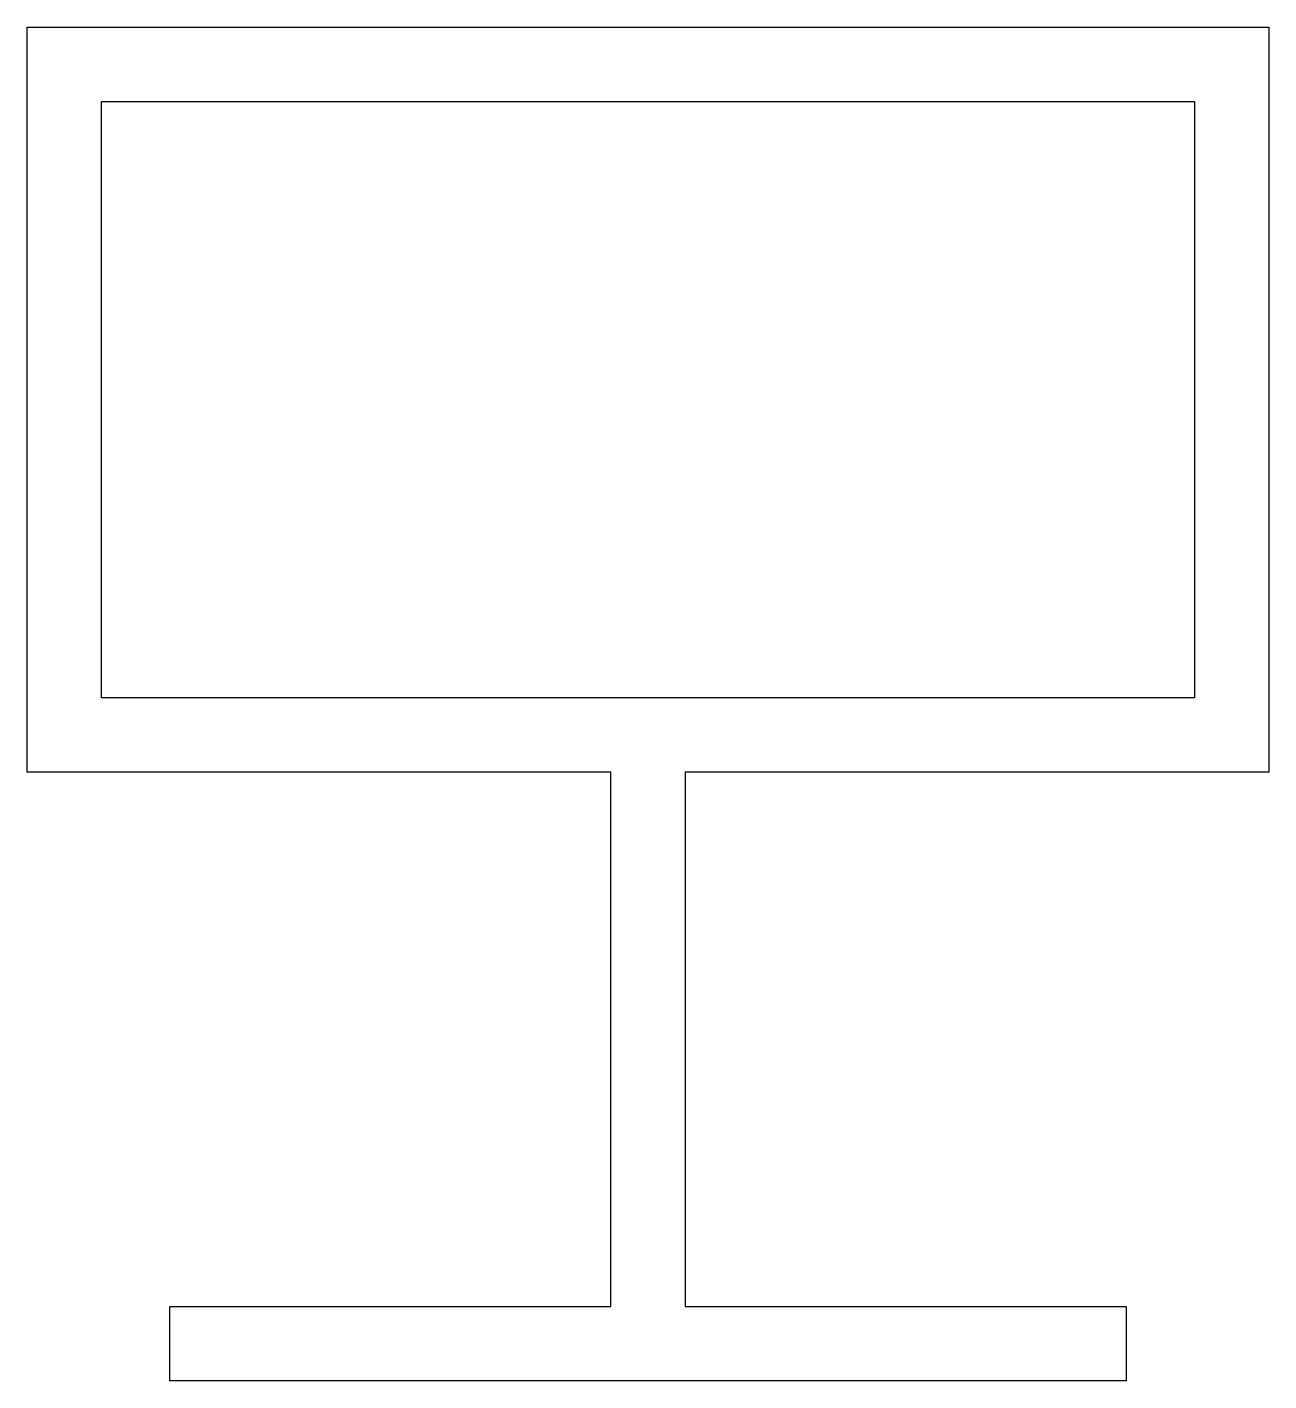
# Model space of a CAD drawing. Extents: x 690.1 to 710.1, y 293.3 to 315.1.
import ezdxf

# ---------------------------------------------------------------- set-up
doc = ezdxf.new("R2010")
doc.units = 0
doc.layers.get('0').update_dxf_attribs({"linetype": 'CONTINUOUS'})

msp = doc.modelspace()

# ---------------------------------------------------------------- linework, layer by layer
for points in [[(692.404, 294.534), (699.504, 294.534), (699.504, 303.134), (690.104, 303.134), (690.104, 315.134), (710.104, 315.134), (710.104, 303.134), (700.704, 303.134), (700.704, 294.534), (707.804, 294.534), (707.804, 293.334), (692.404, 293.334)], [(708.904, 313.934), (708.904, 304.334), (691.304, 304.334), (691.304, 313.934)]]:
    msp.add_lwpolyline(points, close=True)

doc.saveas('drawing.dxf')
